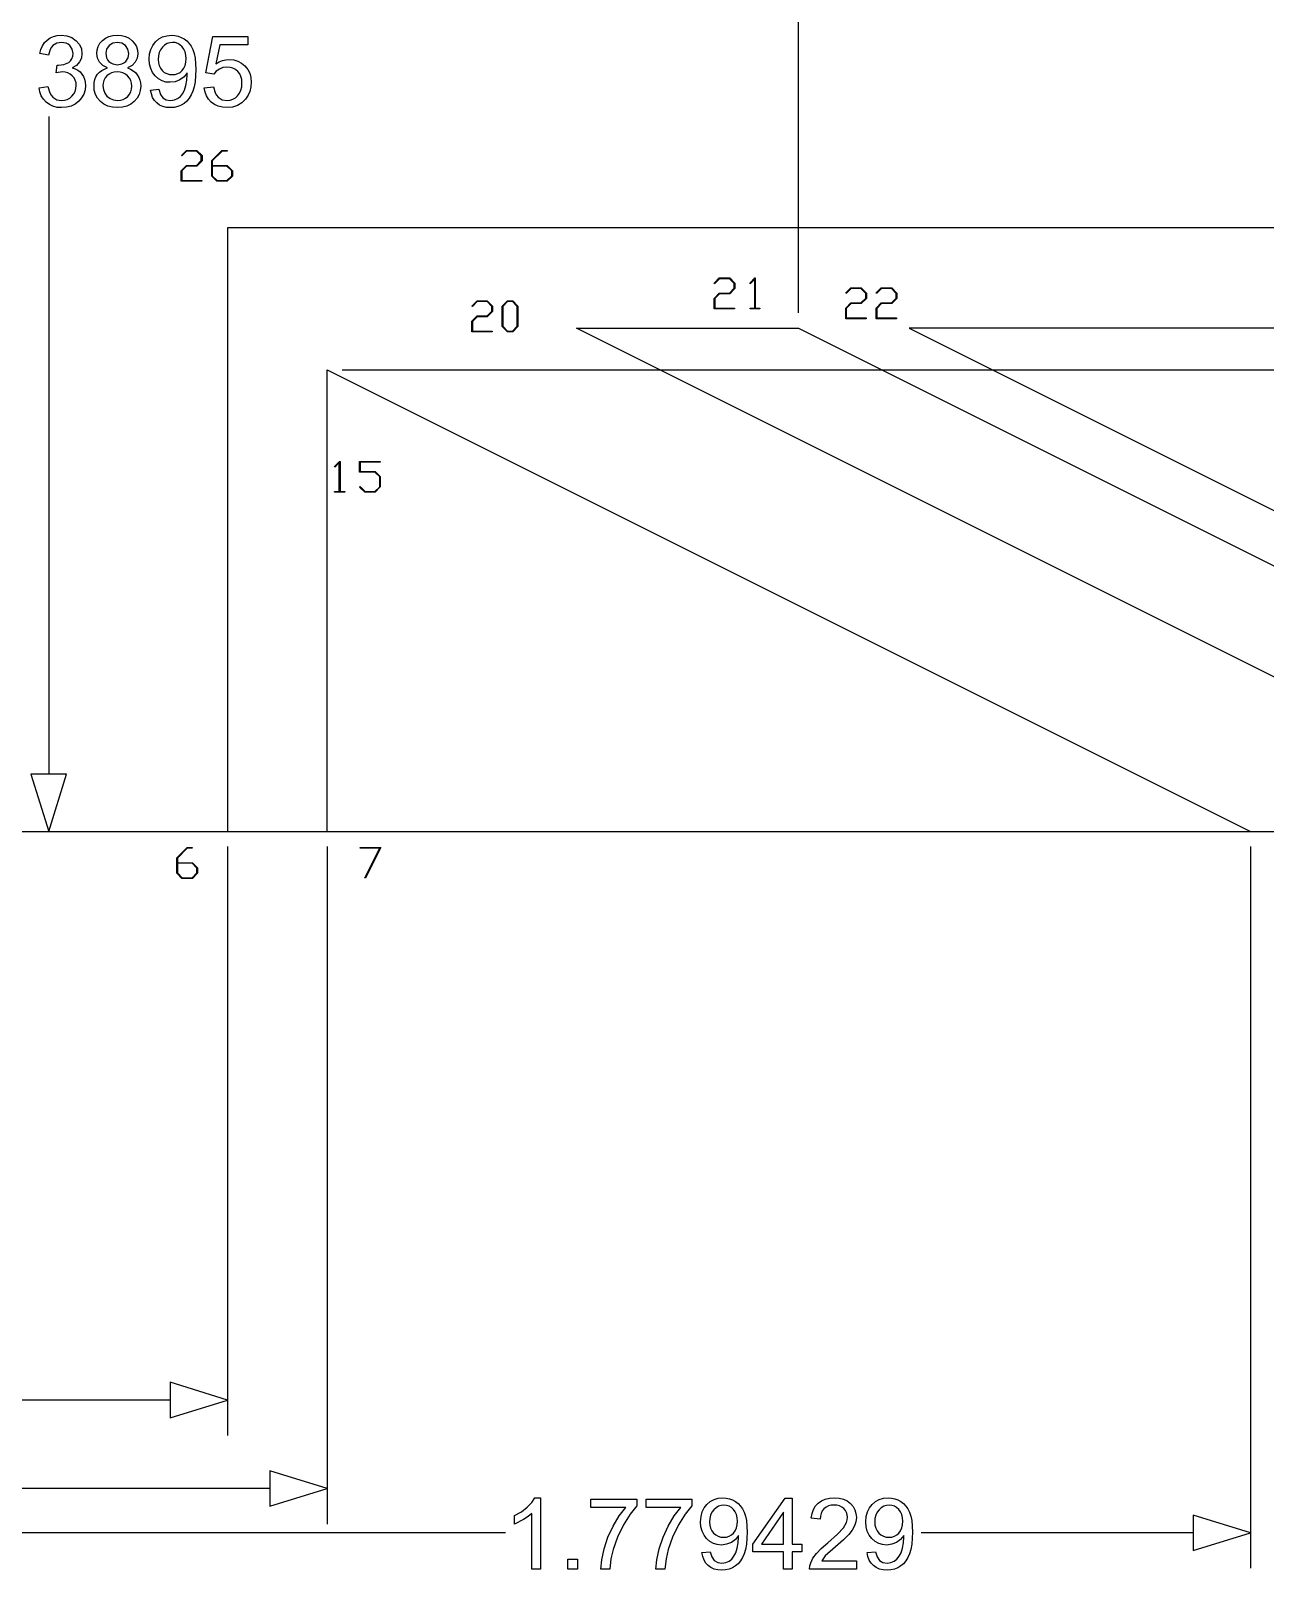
# Model space of a CAD drawing. Extents: x -0.57 to 3.06, y 0.01 to 2.07.
# Drawn here: x 1.471 to 2.289, y 0.01 to 1.031 of the extents above; entities that cross this region are included whole.
import ezdxf

# ---------------------------------------------------------------- set-up
doc = ezdxf.new("R2010")
doc.units = 0
doc.header["$MEASUREMENT"] = 0
doc.layers.add('DIMENSIONS', color=7, linetype='CONTINUOUS')
doc.layers.add('LAYER_1', color=7, linetype='CONTINUOUS')

msp = doc.modelspace()

# ---------------------------------------------------------------- linework, layer by layer
at = {"layer": 'DIMENSIONS'}
for points in [[(1.9797, 0.8437), (1.9797, 2.009)], [(1.4827, 0.9739), (1.4827, 0.538)], [(1.6772, 0.8061), (2.6058, 0.8061)], [(1.4944, 0.538), (1.4709, 0.538)], [(1.4709, 0.538), (1.4827, 0.5)], [(1.4827, 0.5), (1.4944, 0.538)], [(0.51, 0.5), (2.7287, 0.5)], [(1.4774, 0.5), (1.5062, 0.5)], [(1.6011, 0.49), (1.6011, 0.0996)], [(1.6672, 0.49), (1.6672, 0.0409)], [(2.2794, 0.49), (2.2794, 0.0116)], [(1.6011, 0.1231), (1.5631, 0.1349)], [(1.5631, 0.1349), (1.5631, 0.1114)], [(1.5631, 0.1231), (0.8437, 0.1231)], [(1.5631, 0.1114), (1.6011, 0.1231)], [(1.6672, 0.0644), (1.6292, 0.0762)], [(1.6292, 0.0762), (1.6292, 0.0527)], [(1.6292, 0.0644), (1.1786, 0.0644)], [(1.6292, 0.0527), (1.6672, 0.0644)], [(2.2794, 0.0351), (2.2414, 0.0468)], [(2.2414, 0.0468), (2.2414, 0.0233)], [(1.7855, 0.0351), (0.538, 0.0351)], [(2.2414, 0.0351), (2.0611, 0.0351)], [(2.2414, 0.0233), (2.2794, 0.0351)]]:
    msp.add_lwpolyline(points, dxfattribs=at)
for points in [[(1.4763, 0.993), (1.482, 0.9938), (1.4834, 0.9896), (1.4843, 0.988), (1.4854, 0.9867), (1.4881, 0.9851), (1.4912, 0.9846), (1.4932, 0.9847), (1.495, 0.9853), (1.4966, 0.9862), (1.4981, 0.9874), (1.4993, 0.9889), (1.5002, 0.9906), (1.5007, 0.9924), (1.5009, 0.9944), (1.5008, 0.9963), (1.5003, 0.998), (1.4995, 0.9996), (1.4983, 1.0009), (1.4969, 1.0021), (1.4954, 1.0029), (1.4936, 1.0034), (1.4917, 1.0035), (1.4876, 1.0029), (1.4883, 1.0079), (1.4892, 1.0079), (1.4927, 1.0084), (1.4959, 1.0098), (1.4971, 1.0109), (1.4981, 1.0122), (1.4986, 1.0139), (1.4988, 1.0157), (1.4983, 1.0186), (1.4967, 1.021), (1.4955, 1.0219), (1.4942, 1.0226), (1.4911, 1.0231), (1.488, 1.0225), (1.4855, 1.021), (1.4845, 1.0198), (1.4837, 1.0183), (1.4826, 1.0146), (1.4768, 1.0156), (1.4775, 1.0184), (1.4786, 1.0208), (1.4799, 1.0229), (1.4816, 1.0246), (1.4836, 1.026), (1.4859, 1.027), (1.4883, 1.0276), (1.491, 1.0278), (1.4947, 1.0274), (1.4981, 1.0262), (1.5009, 1.0242), (1.503, 1.0217), (1.5043, 1.0187), (1.5047, 1.0156), (1.5043, 1.0127), (1.5031, 1.0101), (1.5011, 1.0078), (1.4983, 1.0061), (1.5002, 1.0055), (1.502, 1.0046), (1.5035, 1.0035), (1.5047, 1.0021), (1.5057, 1.0005), (1.5065, 0.9987), (1.5069, 0.9967), (1.507, 0.9945), (1.5068, 0.9916), (1.5059, 0.9888), (1.5045, 0.9863), (1.5026, 0.9841), (1.5002, 0.9822), (1.4975, 0.9809), (1.4945, 0.9801), (1.4912, 0.9798), (1.4882, 0.98), (1.4855, 0.9807), (1.4831, 0.9819), (1.4809, 0.9835), (1.4791, 0.9855), (1.4777, 0.9877), (1.4768, 0.9902)], [(1.5216, 1.0061), (1.5185, 1.0077), (1.5163, 1.0099), (1.515, 1.0125), (1.5146, 1.0157), (1.5148, 1.0182), (1.5155, 1.0204), (1.5166, 1.0225), (1.5183, 1.0243), (1.5203, 1.0259), (1.5226, 1.0269), (1.5252, 1.0276), (1.5281, 1.0278), (1.531, 1.0276), (1.5336, 1.0269), (1.536, 1.0258), (1.538, 1.0242), (1.5396, 1.0224), (1.5408, 1.0203), (1.5415, 1.018), (1.5417, 1.0155), (1.5413, 1.0125), (1.54, 1.0099), (1.5379, 1.0077), (1.5348, 1.0061), (1.5368, 1.0053), (1.5386, 1.0043), (1.5401, 1.003), (1.5414, 1.0016), (1.5424, 0.9999), (1.5431, 0.9981), (1.5435, 0.9962), (1.5437, 0.9941), (1.5434, 0.9912), (1.5426, 0.9885), (1.5413, 0.9861), (1.5394, 0.9839), (1.5371, 0.9821), (1.5345, 0.9809), (1.5315, 0.9801), (1.5282, 0.9798), (1.5249, 0.9801), (1.5219, 0.9809), (1.5192, 0.9821), (1.5169, 0.9839), (1.5151, 0.9861), (1.5137, 0.9886), (1.5129, 0.9913), (1.5127, 0.9942), (1.5128, 0.9964), (1.5133, 0.9984), (1.514, 1.0003), (1.515, 1.0019), (1.5163, 1.0033), (1.5178, 1.0045), (1.5196, 1.0054)], [(1.5205, 1.0159), (1.521, 1.0129), (1.5217, 1.0116), (1.5226, 1.0104), (1.5238, 1.0095), (1.5251, 1.0089), (1.5282, 1.0083), (1.5312, 1.0089), (1.5325, 1.0095), (1.5337, 1.0104), (1.5353, 1.0128), (1.5358, 1.0156), (1.5352, 1.0185), (1.5336, 1.0209), (1.5311, 1.0225), (1.5281, 1.0231), (1.5251, 1.0225), (1.5227, 1.021), (1.521, 1.0186)], [(1.5501, 0.9915), (1.5557, 0.992), (1.5567, 0.9886), (1.5584, 0.9863), (1.5606, 0.985), (1.5635, 0.9846), (1.566, 0.9849), (1.5681, 0.9858), (1.57, 0.9872), (1.5714, 0.989), (1.5726, 0.9914), (1.5736, 0.9945), (1.5742, 0.998), (1.5744, 1.0016), (1.5744, 1.0028), (1.5724, 1.0003), (1.5697, 0.9983), (1.5665, 0.997), (1.5632, 0.9966), (1.5604, 0.9968), (1.5578, 0.9976), (1.5554, 0.9989), (1.5533, 1.0008), (1.5515, 1.0031), (1.5503, 1.0057), (1.5495, 1.0087), (1.5493, 1.012), (1.5495, 1.0154), (1.5503, 1.0184), (1.5516, 1.0211), (1.5535, 1.0235), (1.5557, 1.0254), (1.5582, 1.0267), (1.561, 1.0275), (1.564, 1.0278), (1.5663, 1.0277), (1.5684, 1.0272), (1.5705, 1.0264), (1.5724, 1.0254), (1.5742, 1.024), (1.5758, 1.0224), (1.5771, 1.0205), (1.5782, 1.0183), (1.5791, 1.0158), (1.5797, 1.0127), (1.5802, 1.0051), (1.5797, 0.997), (1.5791, 0.9936), (1.5782, 0.9907), (1.5771, 0.9882), (1.5758, 0.986), (1.5742, 0.9842), (1.5724, 0.9826), (1.5704, 0.9814), (1.5682, 0.9805), (1.5659, 0.98), (1.5633, 0.9798), (1.5607, 0.98), (1.5583, 0.9806), (1.5562, 0.9815), (1.5543, 0.9829), (1.5528, 0.9846), (1.5515, 0.9866), (1.5507, 0.9889)], [(1.5738, 1.0122), (1.5736, 1.0146), (1.5731, 1.0167), (1.5723, 1.0185), (1.5711, 1.0201), (1.5697, 1.0214), (1.5682, 1.0223), (1.5665, 1.0229), (1.5647, 1.023), (1.5629, 1.0228), (1.5611, 1.0223), (1.5595, 1.0213), (1.558, 1.0199), (1.5568, 1.0182), (1.5559, 1.0163), (1.5554, 1.0141), (1.5552, 1.0118), (1.5554, 1.0096), (1.5559, 1.0077), (1.5567, 1.006), (1.5579, 1.0045), (1.5593, 1.0032), (1.5609, 1.0024), (1.5627, 1.0018), (1.5646, 1.0017), (1.5665, 1.0018), (1.5682, 1.0024), (1.5698, 1.0032), (1.5712, 1.0045), (1.5723, 1.006), (1.5731, 1.0078), (1.5736, 1.0099)], [(1.5858, 0.9929), (1.5918, 0.9935), (1.593, 0.9896), (1.5939, 0.9881), (1.595, 0.9868), (1.5963, 0.9858), (1.5977, 0.9851), (1.6009, 0.9846), (1.6029, 0.9848), (1.6047, 0.9854), (1.6064, 0.9863), (1.6079, 0.9877), (1.6092, 0.9894), (1.6101, 0.9914), (1.6106, 0.9936), (1.6108, 0.996), (1.6106, 0.9984), (1.6101, 1.0005), (1.6093, 1.0023), (1.608, 1.0038), (1.6066, 1.0051), (1.6048, 1.006), (1.6029, 1.0065), (1.6008, 1.0067), (1.5981, 1.0064), (1.5958, 1.0054), (1.5937, 1.004), (1.5922, 1.0021), (1.5868, 1.0028), (1.5914, 1.027), (1.6147, 1.027), (1.6147, 1.0215), (1.596, 1.0215), (1.5934, 1.0088), (1.5956, 1.0101), (1.5978, 1.0111), (1.6, 1.0116), (1.6023, 1.0118), (1.6053, 1.0115), (1.608, 1.0107), (1.6105, 1.0094), (1.6127, 1.0075), (1.6146, 1.0052), (1.6159, 1.0027), (1.6167, 0.9998), (1.6169, 0.9966), (1.6167, 0.9935), (1.616, 0.9906), (1.6149, 0.988), (1.6132, 0.9855), (1.6108, 0.983), (1.6079, 0.9813), (1.6046, 0.9802), (1.6009, 0.9798), (1.5978, 0.9801), (1.5951, 0.9807), (1.5926, 0.9818), (1.5904, 0.9834), (1.5886, 0.9854), (1.5872, 0.9876), (1.5863, 0.9901)], [(1.5186, 0.9942), (1.5189, 0.9918), (1.5198, 0.9894), (1.5212, 0.9874), (1.5233, 0.9858), (1.5257, 0.9849), (1.5282, 0.9846), (1.5302, 0.9847), (1.532, 0.9852), (1.5336, 0.9861), (1.5351, 0.9872), (1.5362, 0.9887), (1.5371, 0.9903), (1.5376, 0.992), (1.5378, 0.994), (1.5376, 0.996), (1.5371, 0.9978), (1.5362, 0.9994), (1.535, 1.0009), (1.5335, 1.0021), (1.5319, 1.0029), (1.53, 1.0034), (1.528, 1.0036), (1.5261, 1.0034), (1.5243, 1.0029), (1.5227, 1.0021), (1.5213, 1.0009), (1.5201, 0.9995), (1.5193, 0.9979), (1.5188, 0.9961)], [(1.8087, 0.0111), (1.803, 0.0111), (1.803, 0.0479), (1.8006, 0.0459), (1.7975, 0.0439), (1.7914, 0.0409), (1.7914, 0.0465), (1.796, 0.049), (1.7999, 0.052), (1.803, 0.0552), (1.805, 0.0583), (1.8087, 0.0583)], [(1.8421, 0.0519), (1.8421, 0.0575), (1.8726, 0.0575), (1.8726, 0.053), (1.8681, 0.0474), (1.8637, 0.0403), (1.8598, 0.0323), (1.8569, 0.024), (1.8554, 0.0178), (1.8546, 0.0111), (1.8487, 0.0111), (1.8493, 0.0172), (1.8509, 0.0245), (1.8534, 0.0322), (1.8569, 0.0396), (1.8609, 0.0464), (1.8652, 0.0519)], [(1.8787, 0.0519), (1.8787, 0.0575), (1.9091, 0.0575), (1.9091, 0.053), (1.9046, 0.0474), (1.9002, 0.0403), (1.8963, 0.0323), (1.8934, 0.024), (1.892, 0.0178), (1.8912, 0.0111), (1.8852, 0.0111), (1.8858, 0.0172), (1.8874, 0.0245), (1.8899, 0.0322), (1.8934, 0.0396), (1.8974, 0.0464), (1.9017, 0.0519)], [(1.9157, 0.022), (1.9212, 0.0225), (1.9222, 0.0191), (1.9239, 0.0168), (1.9262, 0.0155), (1.929, 0.015), (1.9315, 0.0153), (1.9337, 0.0163), (1.9355, 0.0177), (1.9369, 0.0195), (1.9381, 0.0219), (1.9391, 0.025), (1.9397, 0.0285), (1.94, 0.0321), (1.9399, 0.0332), (1.9379, 0.0307), (1.9352, 0.0287), (1.9321, 0.0275), (1.9287, 0.027), (1.9259, 0.0273), (1.9233, 0.0281), (1.921, 0.0294), (1.9188, 0.0313), (1.9171, 0.0335), (1.9158, 0.0362), (1.915, 0.0391), (1.9148, 0.0424), (1.9151, 0.0458), (1.9158, 0.0489), (1.9172, 0.0516), (1.919, 0.0539), (1.9212, 0.0558), (1.9238, 0.0572), (1.9265, 0.058), (1.9296, 0.0583), (1.9318, 0.0581), (1.934, 0.0577), (1.936, 0.0569), (1.938, 0.0558), (1.9397, 0.0545), (1.9413, 0.0528), (1.9426, 0.0509), (1.9437, 0.0488), (1.9446, 0.0462), (1.9452, 0.0432), (1.9457, 0.0356), (1.9452, 0.0275), (1.9446, 0.0241), (1.9437, 0.0212), (1.9426, 0.0187), (1.9413, 0.0165), (1.9397, 0.0146), (1.9379, 0.0131), (1.9359, 0.0119), (1.9337, 0.011), (1.9314, 0.0105), (1.9289, 0.0103), (1.9262, 0.0105), (1.9239, 0.0111), (1.9217, 0.012), (1.9199, 0.0134), (1.9183, 0.015), (1.9171, 0.017), (1.9162, 0.0194)], [(1.9393, 0.0427), (1.9391, 0.0451), (1.9386, 0.0472), (1.9378, 0.049), (1.9366, 0.0506), (1.9352, 0.0519), (1.9337, 0.0528), (1.9321, 0.0533), (1.9303, 0.0535), (1.9284, 0.0533), (1.9267, 0.0527), (1.9251, 0.0517), (1.9236, 0.0504), (1.9223, 0.0487), (1.9214, 0.0468), (1.9209, 0.0446), (1.9207, 0.0422), (1.9209, 0.0401), (1.9214, 0.0382), (1.9222, 0.0364), (1.9234, 0.0349), (1.9249, 0.0337), (1.9265, 0.0328), (1.9282, 0.0323), (1.9301, 0.0321), (1.932, 0.0323), (1.9338, 0.0328), (1.9353, 0.0337), (1.9367, 0.0349), (1.9378, 0.0365), (1.9386, 0.0383), (1.9391, 0.0404)], [(1.9698, 0.0111), (1.9698, 0.0224), (1.9494, 0.0224), (1.9494, 0.0276), (1.9709, 0.0581), (1.9756, 0.0581), (1.9756, 0.0276), (1.9819, 0.0276), (1.9819, 0.0224), (1.9756, 0.0224), (1.9756, 0.0111)], [(2.0181, 0.0166), (2.0181, 0.0111), (1.9871, 0.0111), (1.9872, 0.0131), (1.9878, 0.0151), (1.9893, 0.0183), (1.9916, 0.0214), (1.9947, 0.0247), (1.9991, 0.0285), (2.0055, 0.0341), (2.0095, 0.0384), (2.0115, 0.042), (2.012, 0.0437), (2.0122, 0.0454), (2.012, 0.047), (2.0115, 0.0485), (2.0108, 0.0499), (2.0097, 0.0512), (2.0084, 0.0522), (2.0069, 0.0529), (2.0052, 0.0534), (2.0033, 0.0535), (2.0013, 0.0534), (1.9996, 0.0529), (1.998, 0.0521), (1.9966, 0.051), (1.9955, 0.0496), (1.9948, 0.048), (1.9943, 0.0462), (1.9941, 0.0441), (1.9882, 0.0447), (1.9887, 0.0478), (1.9896, 0.0505), (1.991, 0.0529), (1.9928, 0.0548), (1.9949, 0.0563), (1.9974, 0.0574), (2.0003, 0.0581), (2.0034, 0.0583), (2.0066, 0.0581), (2.0095, 0.0574), (2.012, 0.0562), (2.0141, 0.0545), (2.0159, 0.0526), (2.0171, 0.0503), (2.0178, 0.0479), (2.0181, 0.0452), (2.0178, 0.0424), (2.0169, 0.0397), (2.0154, 0.0369), (2.0131, 0.034), (2.0095, 0.0304), (2.0042, 0.0257), (1.9975, 0.0198), (1.9951, 0.0166)], [(2.0252, 0.022), (2.0307, 0.0225), (2.0318, 0.0191), (2.0334, 0.0168), (2.0357, 0.0155), (2.0385, 0.015), (2.041, 0.0153), (2.0432, 0.0163), (2.045, 0.0177), (2.0465, 0.0195), (2.0477, 0.0219), (2.0486, 0.025), (2.0493, 0.0285), (2.0495, 0.0321), (2.0495, 0.0332), (2.0474, 0.0307), (2.0447, 0.0287), (2.0416, 0.0275), (2.0383, 0.027), (2.0354, 0.0273), (2.0329, 0.0281), (2.0305, 0.0294), (2.0284, 0.0313), (2.0266, 0.0335), (2.0253, 0.0362), (2.0246, 0.0391), (2.0243, 0.0424), (2.0246, 0.0458), (2.0254, 0.0489), (2.0267, 0.0516), (2.0286, 0.0539), (2.0308, 0.0558), (2.0333, 0.0572), (2.0361, 0.058), (2.0391, 0.0583), (2.0414, 0.0581), (2.0435, 0.0577), (2.0456, 0.0569), (2.0475, 0.0558), (2.0493, 0.0545), (2.0508, 0.0528), (2.0522, 0.0509), (2.0533, 0.0488), (2.0541, 0.0462), (2.0548, 0.0432), (2.0552, 0.0356), (2.0548, 0.0275), (2.0541, 0.0241), (2.0533, 0.0212), (2.0522, 0.0187), (2.0509, 0.0165), (2.0493, 0.0146), (2.0475, 0.0131), (2.0455, 0.0119), (2.0433, 0.011), (2.0409, 0.0105), (2.0384, 0.0103), (2.0358, 0.0105), (2.0334, 0.0111), (2.0313, 0.012), (2.0294, 0.0134), (2.0278, 0.015), (2.0266, 0.017), (2.0257, 0.0194)], [(2.0488, 0.0427), (2.0487, 0.0451), (2.0482, 0.0472), (2.0473, 0.049), (2.0462, 0.0506), (2.0448, 0.0519), (2.0433, 0.0528), (2.0416, 0.0533), (2.0398, 0.0535), (2.038, 0.0533), (2.0362, 0.0527), (2.0346, 0.0517), (2.0331, 0.0504), (2.0319, 0.0487), (2.031, 0.0468), (2.0304, 0.0446), (2.0303, 0.0422), (2.0304, 0.0401), (2.0309, 0.0382), (2.0318, 0.0364), (2.033, 0.0349), (2.0344, 0.0337), (2.036, 0.0328), (2.0378, 0.0323), (2.0397, 0.0321), (2.0416, 0.0323), (2.0433, 0.0328), (2.0449, 0.0337), (2.0463, 0.0349), (2.0474, 0.0365), (2.0482, 0.0383), (2.0487, 0.0404)], [(1.9698, 0.0276), (1.9698, 0.0488), (1.9551, 0.0276)], [(1.8268, 0.0111), (1.8268, 0.0177), (1.8333, 0.0177), (1.8333, 0.0111)]]:
    msp.add_lwpolyline(points, close=True, dxfattribs=at)
at = {"layer": 'LAYER_1'}
for points in [[(0.5, 0.5), (2.5, 0.5), (2.5, 1.5), (0.5, 1.5)], [(1.5843, 0.9445), (1.5808, 0.941), (1.5741, 0.941), (1.571, 0.9379), (1.571, 0.9315), (1.5841, 0.9315), (1.5841, 0.9311), (1.5705, 0.9311), (1.5705, 0.938), (1.574, 0.9415), (1.5806, 0.9415), (1.5838, 0.9447), (1.5838, 0.9478), (1.5806, 0.951), (1.5741, 0.951), (1.5709, 0.9478), (1.5706, 0.9481), (1.574, 0.9515), (1.5808, 0.9515), (1.5843, 0.948)], [(1.6044, 0.9345), (1.601, 0.9311), (1.5941, 0.9311), (1.5907, 0.9345), (1.5907, 0.9447), (1.5975, 0.9515), (1.6009, 0.9515), (1.6009, 0.951), (1.5976, 0.951), (1.5911, 0.9445), (1.5911, 0.9415), (1.601, 0.9415), (1.6044, 0.938)], [(1.604, 0.9347), (1.604, 0.9379), (1.6008, 0.941), (1.5911, 0.941), (1.5911, 0.9347), (1.5943, 0.9315), (1.6008, 0.9315)], [(1.9375, 0.8599), (1.9341, 0.8564), (1.9274, 0.8564), (1.9242, 0.8532), (1.9242, 0.8469), (1.9373, 0.8469), (1.9373, 0.8464), (1.9238, 0.8464), (1.9238, 0.8534), (1.9272, 0.8569), (1.9339, 0.8569), (1.9371, 0.8601), (1.9371, 0.8632), (1.9339, 0.8664), (1.9274, 0.8664), (1.9241, 0.8631), (1.9238, 0.8635), (1.9272, 0.8669), (1.9341, 0.8669), (1.9375, 0.8634)], [(1.9542, 0.8464), (1.9476, 0.8464), (1.9476, 0.8469), (1.9507, 0.8469), (1.9507, 0.8661), (1.9477, 0.8631), (1.9474, 0.8635), (1.9508, 0.8669), (1.9511, 0.8669), (1.9511, 0.8469), (1.9542, 0.8469)], [(2.0248, 0.8534), (2.0213, 0.8499), (2.0146, 0.8499), (2.0114, 0.8467), (2.0114, 0.8404), (2.0245, 0.8404), (2.0245, 0.8399), (2.011, 0.8399), (2.011, 0.8469), (2.0145, 0.8504), (2.0211, 0.8504), (2.0243, 0.8536), (2.0243, 0.8567), (2.0211, 0.8599), (2.0146, 0.8599), (2.0114, 0.8566), (2.0111, 0.857), (2.0145, 0.8603), (2.0213, 0.8603), (2.0248, 0.8569)], [(2.0449, 0.8534), (2.0415, 0.8499), (2.0348, 0.8499), (2.0316, 0.8467), (2.0316, 0.8404), (2.0447, 0.8404), (2.0447, 0.8399), (2.0312, 0.8399), (2.0312, 0.8469), (2.0346, 0.8504), (2.0413, 0.8504), (2.0445, 0.8536), (2.0445, 0.8567), (2.0413, 0.8599), (2.0348, 0.8599), (2.0315, 0.8566), (2.0312, 0.857), (2.0346, 0.8603), (2.0415, 0.8603), (2.0449, 0.8569)], [(1.7769, 0.8447), (1.7734, 0.8412), (1.7668, 0.8412), (1.7636, 0.838), (1.7636, 0.8317), (1.7767, 0.8317), (1.7767, 0.8312), (1.7631, 0.8312), (1.7631, 0.8382), (1.7666, 0.8417), (1.7733, 0.8417), (1.7765, 0.8449), (1.7765, 0.848), (1.7733, 0.8512), (1.7668, 0.8512), (1.7635, 0.848), (1.7632, 0.8483), (1.7666, 0.8517), (1.7734, 0.8517), (1.7769, 0.8482)], [(1.7937, 0.8347), (1.7903, 0.8312), (1.7868, 0.8312), (1.7833, 0.8347), (1.7833, 0.8482), (1.7868, 0.8517), (1.7903, 0.8517), (1.7937, 0.8482)], [(1.7933, 0.8349), (1.7933, 0.848), (1.7901, 0.8512), (1.7869, 0.8512), (1.7837, 0.848), (1.7837, 0.8349), (1.7869, 0.8317), (1.7901, 0.8317)], [(1.6789, 0.7249), (1.6722, 0.7249), (1.6722, 0.7254), (1.6753, 0.7254), (1.6753, 0.7446), (1.6724, 0.7416), (1.6721, 0.742), (1.6755, 0.7453), (1.6758, 0.7453), (1.6758, 0.7254), (1.6789, 0.7254)], [(1.7025, 0.7284), (1.6991, 0.7249), (1.6922, 0.7249), (1.6888, 0.7283), (1.6891, 0.7286), (1.6924, 0.7254), (1.6989, 0.7254), (1.7021, 0.7285), (1.7021, 0.735), (1.6989, 0.7382), (1.6888, 0.7382), (1.6888, 0.7453), (1.7023, 0.7453), (1.7023, 0.7449), (1.6892, 0.7449), (1.6892, 0.7387), (1.6991, 0.7387), (1.7025, 0.7352)], [(1.5813, 0.4723), (1.5779, 0.4689), (1.571, 0.4689), (1.5676, 0.4723), (1.5676, 0.4825), (1.5744, 0.4893), (1.5778, 0.4893), (1.5778, 0.4889), (1.5745, 0.4889), (1.568, 0.4823), (1.568, 0.4793), (1.5779, 0.4793), (1.5813, 0.4758)], [(1.7028, 0.4893), (1.6927, 0.469), (1.6923, 0.4692), (1.7021, 0.4889), (1.6891, 0.4889), (1.6891, 0.4893)], [(1.5809, 0.4725), (1.5809, 0.4757), (1.5777, 0.4789), (1.568, 0.4789), (1.568, 0.4725), (1.5712, 0.4693), (1.5777, 0.4693)]]:
    msp.add_lwpolyline(points, close=True, dxfattribs=at)
for points in [[(2.5, 0.9002), (1.6011, 0.9002), (1.6011, 0.5)], [(2.5, 0.5), (1.8326, 0.8337), (1.9797, 0.8337), (2.5, 0.5735)], [(2.5, 0.8337), (2.0532, 0.8337), (2.5, 0.6103)], [(1.6672, 0.5), (1.6672, 0.8061), (2.2794, 0.5)]]:
    msp.add_lwpolyline(points, dxfattribs=at)

doc.saveas('drawing.dxf')
